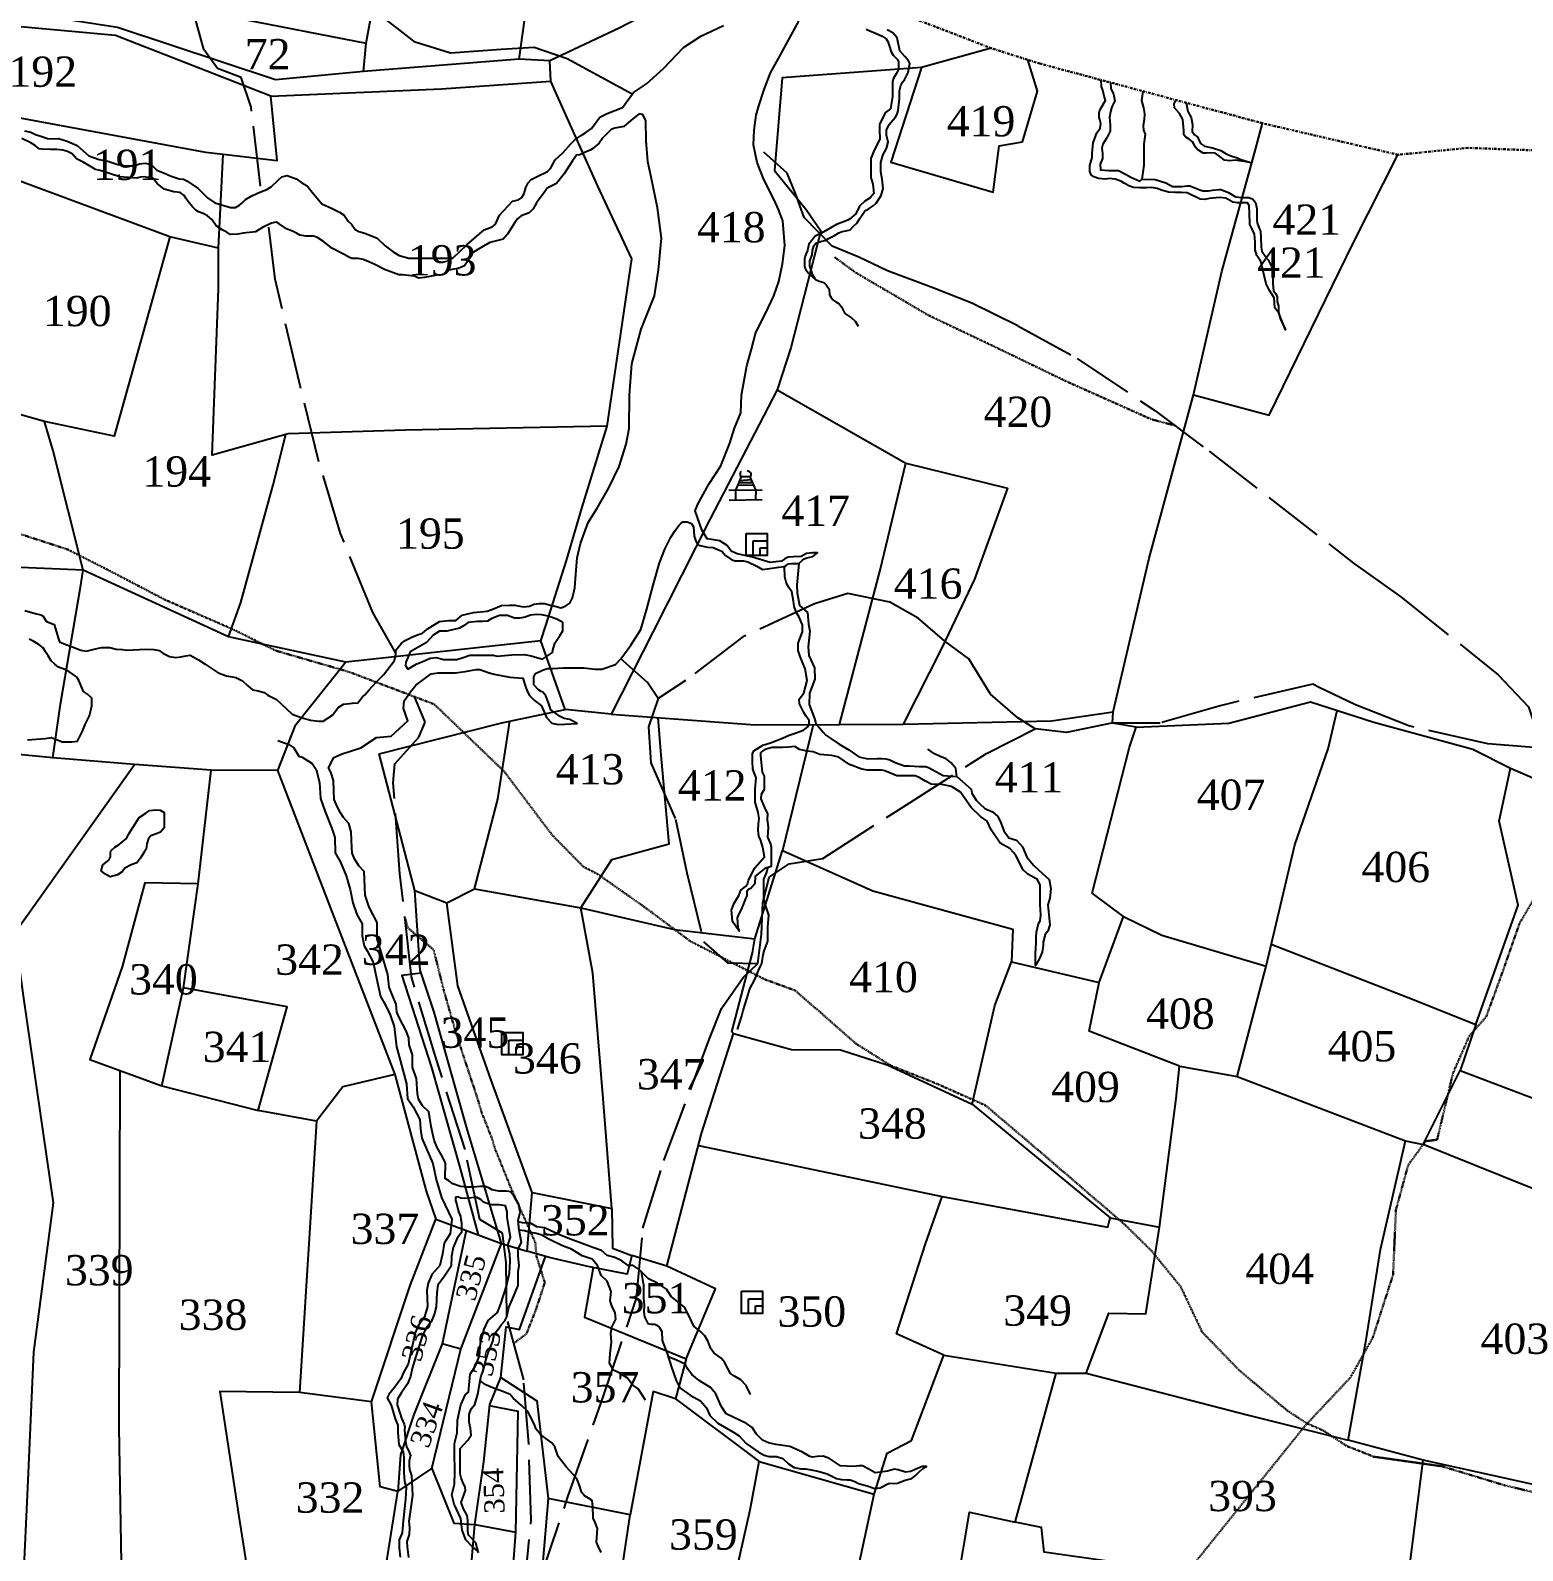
# Model space of a CAD drawing. Header units: millimetres. Extents: x 232 to 2351, y -1279 to 995.
# Drawn here: x 882.6 to 1178.2, y -100.2 to 201 of the extents above; entities that cross this region are included whole.
import ezdxf

# ---------------------------------------------------------------- set-up
doc = ezdxf.new("R2010")
doc.units = ezdxf.units.MM
doc.header["$MEASUREMENT"] = 0
for name, pattern in [('ACAD_ISO02W100', [15, 12, -3]), ('ACAD_ISO07W100', [3, 0, -3]), ('BORDER', [1.75, 0.5, -0.25, 0.5, -0.25, 0, -0.25])]:
    doc.linetypes.add(name, pattern=pattern)
for name, color, linetype in [('CARTTRACK', 30, 'ACAD_ISO02W100'), ('NALA', 4, 'Continuous'), ('SQUAREWELL', 5, 'Continuous'), ('SURVEY_BND', 7, 'Continuous'), ('SURVEY_NO', 7, 'Continuous'), ('VILLAGE_AREA', 1, 'Continuous')]:
    doc.layers.add(name, color=color, linetype=linetype)
doc.layers.add('FOOTPATH', color=150, linetype='ACAD_ISO07W100', lineweight=30)
doc.layers.add('VILL_BOUNDARY', color=6, linetype='BORDER', lineweight=30)
doc.styles.get("Standard").update_dxf_attribs({"font": 'TIMES.TTF'})

# ---------------------------------------------------------------- blocks, each defined once
blk = doc.blocks.new('10')
at = {"layer": 'VILLAGE_AREA'}
for points in [[(1026.3, 109.97), (1025.19, 112.55), (1023.35, 112.52), (1022.27, 109.9)], [(1022.9, 111.43), (1025.67, 111.45)], [(1023.07, 111.85), (1025.41, 112.04)], [(1020.95, 109.88), (1027.51, 109.99)], [(1022.27, 109.9), (1022.24, 107.93)], [(1022.69, 110.92), (1025.88, 110.96)], [(1026.3, 109.97), (1026.22, 108.03)], [(1021.02, 107.9), (1027.52, 108.06)]]:
    blk.add_lwpolyline(points, dxfattribs=at)
for centre, radius, start, end in [((1023.99, 113.06), 0.84, 136.4497, 220.1767), ((1024.62, 113), 0.727, 322.3214, 92.7832)]:
    blk.add_arc(centre, radius, start, end, dxfattribs=at)

msp = doc.modelspace()

# ---------------------------------------------------------------- linework, layer by layer
at = {"layer": 'CARTTRACK'}
for points in [[(928.19, 170.13), (926.3, 185.8), (924.31, 191.66), (919.63, 193.45), (916.94, 197.23), (913.26, 210.45), (911.07, 220.09), (909.76, 226.64), (903.29, 240.26), (899.91, 247.42), (900.4, 250.16)], [(1001.8, 188.37), (995.73, 191.67), (988.9, 195.36), (982.36, 197.63), (975.81, 197.21), (965.81, 196.49), (958.82, 198.68), (950.82, 204.87)], [(1078.18, 142.47), (1069.09, 146.97), (1061.54, 149.93), (1052.38, 153.38), (1046.67, 156.06), (1041.38, 158.24), (1035.87, 163.92), (1034.11, 168.7), (1032.49, 172.72), (1027.84, 176.87)], [(954.98, 77.6), (950.39, 85.69), (944.02, 101.3), (939.74, 115.52), (935.86, 131.2), (931.08, 151.68), (929.78, 161.98)], [(1078.18, 142.47), (1089.97, 136.01), (1105.3, 125.7), (1116.08, 117.66), (1144.68, 95.44), (1154.09, 88.77), (1173.37, 73.3), (1179.34, 66.97), (1182.07, 58.78), (1192.55, 53.17), (1201.96, 46.65), (1209.71, 39.82), (1219.88, 30.12), (1230.05, 24.2), (1239.92, 20.41), (1245.85, 17.38), (1258.93, 1.5), (1268.19, -11.24), (1276.08, -22.61), (1278.51, -28.83), (1282.46, -36.57), (1282.46, -46.27), (1282.78, -57.76)], [(1182.07, 58.78), (1171.29, 59.63), (1155.67, 63.21), (1145.06, 67.36), (1137.89, 70.79), (1136.6, 71.51), (1118.25, 67.22), (1106.35, 63.78), (1096.75, 63.78), (1087.81, 61.93), (1081.65, 62.64), (1078.21, 64.79), (1072.76, 69.52), (1068.46, 76.53), (1063.73, 79.97), (1058.43, 84.55), (1052.84, 87.7), (1044.52, 89.42), (1037.93, 87.42), (1023.74, 80.83), (1012.36, 72.22), (1006.91, 68.64), (1005.05, 63.05), (1005.48, 55.89), (1010.35, 44.72), (1012.64, 34.13), (1015.94, 20.44), (1020.68, 16.29), (1026.7, 16.15)], [(1006.91, 68.64), (1004.85, 71.84), (999.57, 76.48)], [(980.22, -109.87), (981.79, -94.15), (981.29, -78.98), (980.3, -66.35), (976.94, -53.86), (976.85, -43.06), (976.07, -37.29), (971.6, -34.55), (968.68, -20.7), (963.01, -2.92), (958.05, 13.5), (955.78, 33.88), (954.47, 51.91), (954.78, 55.73), (959.55, 61), (960.75, 63.98), (958.66, 69.05)], [(983.5, -106.02), (989.07, -89.48), (995.92, -70.09), (1002.65, -50.13), (1003.93, -36.3), (1008.07, -22.89), (1017.07, 1.06), (1019.5, 7.24), (1023.79, 13.37), (1026.7, 16.15), (1027.43, 21.99), (1027.67, 28.16), (1028.91, 33.27), (1032.86, 35.86), (1039.55, 36.97), (1055.18, 47), (1071.98, 57.73), (1081.65, 62.64)]]:
    msp.add_lwpolyline(points, dxfattribs=at)
at = {"layer": 'FOOTPATH', "ltscale": 0.001}
for points in [[(1109.31, 122.71), (1104.66, 123.94), (1087.56, 131.57), (1074.58, 137.85), (1060.52, 144.54), (1046.15, 152.95), (1041.88, 156.06)], [(1191.49, -91.25), (1174.54, -87.2), (1162.23, -83.46), (1148.7, -81.55), (1143.27, -79.41), (1138.68, -76.36), (1135.51, -74.98), (1131.55, -72.41), (1122.15, -64.54), (1114.73, -56.9), (1110.45, -47.89), (1104.68, -40.79), (1099.41, -35.6), (1090, -27.5), (1080.83, -19.64), (1071.77, -11.95), (1062.14, -7.67), (1053.04, -4.08), (1046.23, 0.2), (1039.43, 6.15), (1034.07, 10.81), (1028.08, 12.99), (1013.32, 20.55), (1004.3, 27.28), (994.97, 33.85), (992.14, 35.3), (985.95, 41.58), (976.43, 54.19), (962.58, 67.5), (945.79, 73.88), (931.14, 78.14), (922.88, 82.27), (909.23, 88.21), (897.77, 94.2), (889.91, 98.19), (870.99, 104.31)], [(1104.68, -113.27), (1117.44, -97.35), (1135.04, -75.48), (1144.07, -65.86), (1148.5, -57.99), (1152.52, -45.5), (1153.09, -32.63), (1155.53, -23.76), (1158.96, -19.05), (1161.25, -18.76), (1164.38, -5.61), (1167.64, 1.84), (1170.97, 5.6), (1174.39, 14.96), (1177.56, 24.07), (1182.88, 33.15)], [(978.35, -59.08), (980.83, -57.23), (982.65, -52.62), (984.48, -47.09), (982.82, -41.79), (982.59, -39.1), (977.71, -28.18), (974.49, -20.23), (974.12, -18.8), (971.97, -13.35), (971.24, -10.87), (967.05, 1.8), (964.49, 10.74), (962.46, 18.85), (957.34, 23.21), (956.75, 25.19)]]:
    msp.add_lwpolyline(points, dxfattribs=at)
at = {"layer": 'NALA'}
for points in [[(881.43, 181.08), (882.64, 180.83), (883.58, 180.39), (884.65, 180.02), (885.94, 179.57), (886.27, 179.48), (888.13, 179.58), (889.87, 179.02), (891.84, 178.21), (892.43, 177.66), (894.17, 176.14), (896.22, 175.4), (897.94, 175.11), (899.28, 174.61), (899.9, 174.42), (901.6, 174.18), (903.2, 174.16), (904.18, 174.55), (905.32, 174.67), (906.52, 174.42), (907.63, 173.3), (909.27, 172.65), (910.48, 172.14), (912.02, 171.6), (912.91, 171.5), (913.58, 171.22), (915.84, 169.66), (917.66, 167.79), (919.14, 166.86), (922.21, 165.93), (923.22, 165.93), (923.98, 166.34), (924.45, 166.74), (925.2, 167.48), (926.34, 168.16), (927.46, 168.7), (928.37, 169.05), (929.41, 169.47), (930.25, 169.98), (931.65, 171.29), (932.41, 171.95), (933.41, 172.24), (935.23, 171.56), (936.36, 170.82), (937.42, 170.17), (938.41, 168.94), (940.29, 166.66), (942.36, 165.72), (943.81, 164.95), (944.71, 164.36), (945.52, 163.23), (946.16, 162.59), (946.88, 161.56), (947.66, 161.12), (948.85, 160.8), (951.25, 159.82), (952.85, 158.29), (954.41, 157.13), (955.6, 156.39), (957.54, 155.88), (963.19, 155.88), (966.29, 155.88), (969.08, 158.6), (972.48, 161.49), (974.05, 162.1), (974.73, 162.61), (975.51, 164.37), (978.05, 167.15), (979.24, 167.45), (979.92, 167.86), (980.39, 168.71), (980.7, 169.87), (981.18, 170.82), (981.79, 171.46), (982.81, 172.01), (984.99, 173.03), (985.64, 173.64), (986.5, 175.35), (988.09, 176.82), (989.63, 178.55), (990.51, 179.37), (991.67, 180.18), (992.59, 180.79), (993.74, 181.54), (995.38, 183.78), (996.81, 184.53), (999.84, 185.74), (1002.02, 188.67), (1004.64, 190.4), (1007.98, 193.43), (1011.97, 197.63), (1015.4, 199.87), (1019.9, 201.98)], [(971.32, -100.59), (970.83, -98.61), (970.12, -97.8), (969.38, -97.09), (969.25, -96.26), (969.22, -94.22), (969.07, -93.2), (968.36, -91.88), (967.9, -90.61), (968.76, -88.23), (968.7, -87.58), (968.2, -86.44), (967.89, -85.76), (967.71, -84.96), (967.71, -84), (967.71, -82.64), (967.71, -81.35), (967.71, -79.93), (969.25, -78.25), (969.87, -77.26), (969.78, -75.88), (969.47, -74.74), (969.47, -73.19), (969.9, -72.05), (970.61, -71.19), (971.23, -69.16), (971.69, -66.52), (971.88, -65.56), (972.22, -64.73), (972.83, -62.26), (973.33, -60.75), (974.19, -58.73), (974.47, -57.28), (975.24, -56.29), (975.92, -55.37), (976.54, -54.63), (976.94, -53.86), (977.37, -51.98), (977.84, -50.93), (979.23, -47.62), (979.23, -46.14), (979.23, -44.93), (979.38, -43.7), (979.23, -41.8), (979.23, -40.35), (979.85, -39.09), (979.38, -36.65), (979.23, -34.76), (979.63, -33.13), (979.35, -31.58), (978.74, -30.63), (978.27, -29.77), (977.69, -29.09), (976.91, -28.96), (975.34, -28.96), (974.07, -28.72), (973.36, -28.29), (972.65, -28.04), (971.61, -28.04), (970.43, -28.16), (969.07, -28.19), (967.81, -28.04), (966.23, -27.48), (965.4, -26.87), (964.72, -26.44), (964.83, -23.36), (963.97, -21.7), (963.14, -20.28), (962.55, -18.86), (961.96, -16.15), (961.53, -13.26), (960.26, -12.03), (959.46, -10.7), (959.24, -9.65), (959.09, -6.63), (958.26, -4.47), (958.26, -4.47), (958.26, -4.47), (958.26, -1.92), (957.59, 0.03), (957.55, 1.42), (956.92, 2.94), (955.78, 5.18), (955.16, 6.52), (955.06, 8.1), (954.3, 9.81), (953.68, 11.48), (953.39, 13.99), (952.15, 18.19), (951.24, 21.01), (951.24, 24.3), (949.71, 27.28), (948.86, 29.69), (948.72, 34.37), (947.65, 35.5), (946.81, 36.88), (946.3, 37.98), (946.23, 39.19), (946.16, 40.67), (946.09, 42.23), (945.66, 43.87), (944.6, 45.07), (944.03, 45.99), (943.39, 47.13), (942.75, 48.62), (942.68, 50.32), (942.61, 52.37), (942.12, 54.07), (941.62, 54.93), (942.71, 56.95), (944.36, 57.71), (948.06, 58.86), (951.12, 60.9), (954.06, 61.15), (954.06, 61.15), (957.37, 64.21), (956.48, 66.63), (956.62, 68.18), (957.85, 69.99), (958.91, 71.27), (961.96, 73.52), (963.33, 73.74), (965.85, 73.7), (966.74, 73.7), (968.68, 73.96), (970.89, 74.41), (971.6, 74.41), (973.46, 73.74), (974.47, 73.43), (977.57, 72.86), (980.13, 72.64), (980.66, 71.05), (980.97, 70.08), (981.46, 69.24), (982.38, 68.31), (983.84, 67.21), (984.82, 64.87), (985.88, 63.77), (987.2, 63.46), (990.9, 63.66), (989.42, 64.51), (988.31, 64.7), (987.5, 65.1), (985.65, 66.4), (985.13, 68), (984.69, 69.18), (984.06, 69.92), (983.76, 70.03), (983.21, 70.33), (982.32, 71.33), (982.28, 72.95), (982.62, 73.58), (983.99, 74.28), (984.98, 74.58), (986.13, 74.58), (988.02, 74.69), (990.2, 74.73), (992.23, 74.73), (994.42, 74.47), (995.75, 74.47), (998.49, 75.39), (999.57, 76.48), (1001.49, 79.18), (1003.52, 82.32), (1004.63, 86.17), (1005.97, 91.1), (1007.19, 95.54), (1008.26, 98.23), (1009.45, 100.6), (1010.3, 101.93), (1011, 102.89), (1011.44, 103.3), (1011.85, 103.67), (1012.66, 103.63), (1013.55, 103.3), (1013.96, 102.67), (1013.97, 101.79), (1014.08, 100.79), (1014.41, 99.83), (1014.71, 99.2), (1015.19, 98.95), (1016.74, 98.65), (1017.85, 98.54), (1018.56, 98.24), (1019.52, 97.8), (1020.29, 96.95), (1021.15, 96.4), (1021.55, 96.14), (1022.22, 95.88), (1023.03, 95.88), (1023.85, 95.88), (1024.7, 95.73), (1026.51, 94.84), (1027.58, 94.22), (1030.84, 94.66), (1031.98, 94.81), (1032.32, 94.99), (1032.76, 95.29), (1033.43, 95.4), (1034.02, 95.4), (1034.83, 95.4), (1035.46, 95.99), (1035.83, 96.29), (1036.39, 96.51), (1037.57, 96.8), (1038.53, 97.5), (1037.53, 97.47), (1036.35, 97.36), (1035.28, 96.8), (1033.65, 96.69), (1032.72, 96.62), (1032.06, 96.32), (1031.36, 95.84), (1029.14, 95.58), (1025.62, 96.62), (1022.59, 97.28), (1021.4, 97.8), (1020.59, 98.95), (1019.15, 99.87), (1016.63, 100.24), (1015.56, 102.05), (1014.27, 105.8), (1014.78, 107.17), (1016.97, 111.09), (1019.33, 114.75), (1021.15, 119.23), (1022.08, 122.19), (1023.3, 125.26), (1023.44, 128.75), (1024.48, 134.52), (1025.44, 137.82), (1026.26, 141.15), (1028.26, 145.03), (1029.85, 148.39), (1030.85, 151.26), (1031.59, 154.77), (1032, 158.36), (1031.66, 163.26), (1030.77, 165.51), (1029.89, 167.43), (1027.89, 171.42), (1026.55, 174.81), (1025.85, 178.32), (1025.96, 181.2), (1026.33, 184.19), (1026.89, 186.05), (1027.92, 189.3), (1029.17, 192.55), (1030.75, 195.4), (1034.83, 202.83)], [(1048.15, 201.23), (1048.88, 200.88), (1050.02, 200.44), (1051.31, 199.83), (1052.07, 199.3), (1052.4, 198.8), (1052.75, 197.81), (1053.07, 196.72), (1053.51, 196.05), (1053.89, 195.67), (1054.36, 195.23), (1054.54, 194.79), (1054.54, 193.24), (1054.07, 192.38), (1053.57, 191.5), (1053.39, 190.85), (1053.36, 189.39), (1053.36, 187.9), (1052.95, 185.44), (1051.98, 184.75), (1051.49, 183.85), (1050.75, 182.35), (1050.75, 181.21), (1050.87, 179.42), (1049.7, 177.25), (1049.08, 175.58), (1049.08, 173.94), (1049.08, 171.86), (1049.49, 170.51), (1049.66, 168.67), (1048.9, 167.8), (1047.88, 167.18), (1046.85, 166.18), (1046.12, 164.66), (1044.83, 163.58), (1044.48, 163.37), (1042.28, 162.52), (1039.31, 160.81), (1038.02, 160.2), (1036.79, 158.62), (1036.53, 157.42), (1036.26, 156.8), (1036.03, 156.25), (1035.94, 155.72), (1035.91, 154.2), (1036.12, 153.67), (1036.65, 152.94), (1037.2, 152.44), (1037.64, 152.03), (1038.08, 151.62), (1038.82, 151.32), (1039.78, 151.03), (1040.19, 150.59), (1040.78, 149.74), (1040.9, 148.58), (1041.19, 148.05), (1041.54, 147.61), (1042.1, 147.23), (1042.8, 146.85), (1043.27, 146.24), (1043.74, 145.3), (1044.09, 144.8), (1045.27, 144.01), (1045.97, 143.42), (1046.56, 142.43)], [(1038.08, 151.62), (1037.5, 152.65), (1037.27, 153.55), (1036.99, 154.28), (1036.97, 154.91), (1036.97, 155.31), (1037.46, 156.52), (1037.48, 157.37), (1037.8, 158.3), (1038.15, 158.83), (1039.37, 159.24), (1040.02, 159.38), (1040.71, 159.79), (1041.87, 160.34), (1042.72, 160.86), (1043.4, 161.17), (1044.11, 161.29), (1044.98, 161.49), (1045.6, 162.18), (1046.33, 162.85), (1046.84, 163.64), (1047.27, 164.31), (1047.81, 165.1), (1048.16, 165.39), (1048.71, 165.73), (1049.56, 166.24), (1050.13, 166.75), (1051.11, 168.27), (1051.48, 169.69), (1051.32, 171.54), (1051.05, 172.96), (1051.03, 173.77), (1051.05, 174.85), (1051.4, 176.01), (1051.5, 176.39), (1052.17, 177.6), (1052.5, 178.88), (1052.17, 180.21), (1052.19, 181.25), (1052.7, 182.32), (1053.51, 183.26), (1053.92, 183.77), (1054.27, 184.4), (1054.51, 185.11), (1054.72, 187.42), (1054.74, 189.04), (1054.98, 190.06), (1055.33, 190.73), (1055.75, 191.22), (1056.49, 192.64), (1056.81, 194.41), (1056.55, 194.98), (1055.81, 195.83), (1054.82, 196.95), (1054.25, 199.52), (1053.41, 200.5), (1052.33, 201.13)], [(1096.55, 190.66), (1096.63, 189.46), (1097.11, 188.33), (1097.38, 187.06), (1096.79, 185.86), (1096.52, 184.84), (1096.36, 183.8), (1096.5, 182.24), (1096.45, 181.02), (1095.8, 179.68), (1095.02, 178.46), (1094.8, 177.64), (1094.96, 176.6), (1094.93, 175.62), (1094.5, 174.47), (1094.57, 173.36), (1096.18, 173.21), (1098.11, 173.23), (1099.54, 172.53), (1100.54, 171.89), (1102.35, 171.12), (1102.73, 171.5), (1105.39, 171.42), (1107.53, 170.81), (1108.8, 170.06), (1110.68, 170.06), (1111.7, 170.17), (1112.29, 170.17), (1114.24, 169.4), (1114.83, 169.22), (1115.94, 169.2), (1116.78, 169.36), (1118.01, 169.45), (1118.39, 169.47), (1119.9, 168.85), (1121.29, 168.05), (1122.62, 167.9), (1123.35, 167.89), (1123.9, 167.87), (1124.64, 167.62), (1125.1, 167.17), (1125.26, 166.92), (1125.53, 165.74), (1125.53, 165.02), (1125.53, 164.07), (1125.53, 163.41), (1125.62, 162.84), (1125.85, 162.16), (1126.03, 161.62), (1126.25, 161.23), (1126.35, 159.97), (1126.42, 158.06), (1126.55, 157.27), (1127.48, 155.8), (1127.78, 155.55), (1128.64, 153.83), (1128.71, 151.99), (1128.73, 150.84), (1128.8, 149.37), (1129.32, 148.83), (1129.57, 148.21), (1129.57, 147.28), (1129.82, 146.36), (1129.85, 145.16), (1130.19, 143.75), (1130.57, 143.05), (1131.23, 141.64), (1129.89, 144.96), (1129.12, 146.02), (1128.96, 147.99), (1128.03, 149.44), (1127.37, 150.78), (1126.35, 155.24), (1125.56, 156.41), (1125.17, 157.55), (1125.17, 159.02), (1125.06, 160.61), (1124.58, 161.63), (1124.15, 162.56), (1124.13, 162.94), (1124.01, 166.33), (1123.65, 166.81), (1122.81, 166.81), (1121.7, 166.81), (1120.79, 166.94), (1119.36, 167.74), (1118.14, 167.87), (1116.12, 167.67), (1115.23, 167.47), (1114.28, 167.53), (1111.75, 168.82), (1110.62, 168.85), (1109.35, 168.85), (1108.03, 168.96), (1106.67, 169.35), (1105.78, 169.69), (1104.76, 169.87), (1103.76, 169.8), (1102.34, 169.8), (1101.09, 169.87), (1100.18, 170.23), (1099.27, 170.73), (1098.59, 171.14), (1097.44, 171.52), (1096.28, 171.63), (1095.58, 171.54), (1094.18, 171.67), (1093.27, 172.01), (1092.68, 172.4), (1092.48, 173.05), (1092.48, 173.55), (1092.48, 174.23), (1092.89, 175.82), (1092.91, 176.63), (1093.11, 178.74), (1093.86, 180.73), (1094.5, 181.63), (1094.64, 182.52), (1094.45, 183.33), (1094.27, 183.76), (1094.32, 184.67), (1094.5, 185.33), (1095.52, 187.12), (1095.27, 187.97), (1095.02, 189.13), (1094.75, 189.83), (1094.72, 191.15)], [(1102.98, 188.93), (1102.71, 187.1), (1103.05, 185.62), (1103.26, 184.49), (1103.24, 183.25), (1102.99, 182.12), (1103.07, 181.21), (1103.4, 180.46), (1103.17, 178.44), (1103.13, 176.32), (1103.13, 174.3), (1102.73, 171.5)], [(1111.5, 186.65), (1111.88, 184.92), (1112.55, 183.71), (1112.78, 182.25), (1112.73, 180.99), (1113.19, 180.3), (1113.78, 179.89), (1114.4, 178.58), (1115.17, 178.04), (1116.76, 177.7), (1118.43, 177.19), (1119.48, 176.55), (1120.74, 176.01), (1121.49, 175.81), (1122.34, 175.39), (1124.51, 174.74), (1121.33, 175.29), (1120.2, 175.13), (1119.1, 175.31), (1118.48, 175.83), (1117.22, 176.72), (1115.58, 176.67), (1114.91, 176.67), (1113.78, 177.39), (1113.37, 177.85), (1113.01, 178.57), (1112.78, 178.91), (1112.11, 179.42), (1111.44, 179.86), (1111.05, 180.32), (1111.05, 181.16), (1110.9, 183.34), (1110.18, 184.55), (1109.25, 185.62), (1109.15, 186.47), (1109.51, 187.19)], [(881.45, 86.05), (883.52, 85.47), (884.62, 85.22), (885.07, 85.02), (885.75, 83.88), (887.27, 83.33), (887.75, 81.78), (888.06, 80.65), (888.37, 79.86), (889.58, 79.31), (891.03, 78.79), (892.58, 78.2), (893.61, 78.03), (895.44, 78.51), (896.68, 78.72), (897.88, 78.72), (898.33, 78.72), (899.57, 78.41), (900.81, 78.34), (901.71, 78.2), (905.44, 78.4), (907.06, 78.36), (908.06, 78.12), (908.82, 77.64), (910.13, 76.98), (911.4, 76.78), (912.37, 76.92), (913.4, 77.12), (914.23, 77.23), (915.88, 76.3), (917.23, 75.47), (919.78, 73.72), (921.4, 73.1), (923.29, 72.79), (924.6, 72.13), (925.56, 71.2), (926.6, 70.38), (927.67, 70.14), (928.87, 69.83), (929.59, 69.31), (931.3, 68.43), (933.23, 66.64), (934.4, 65.54), (936.23, 64.89), (938.09, 64.34), (939.74, 64.13), (940.6, 64.16), (942.4, 65.37), (943.53, 66.88), (944.6, 67.5), (945.88, 67.64), (946.39, 67.74), (947.43, 67.78), (948.39, 68.95), (948.84, 69.36), (949.67, 70.36), (951.08, 71.87), (952.52, 73.35), (954.71, 76.2), (954.98, 77.4), (954.98, 78.23), (956.08, 79.6), (956.81, 80.15), (958.15, 80.81), (959.08, 81.18), (960.22, 81.6), (961.18, 82.39), (963.63, 83.9), (965.39, 84.08), (966.83, 84.11), (968.14, 85.18), (970.35, 85.69), (973.09, 85.92), (973.98, 86.26), (975.88, 87.09), (977.46, 87.15), (978.57, 87.15), (979.5, 86.95), (980.25, 86.78), (981.43, 86.95), (982.32, 87.33), (983.35, 87.43), (984.42, 87.46), (985.63, 87.12), (986.46, 86.95), (987.73, 86.57), (988.63, 86.98), (989.45, 87.5), (989.94, 88.6), (990.42, 90.56), (990.63, 93.19), (990.87, 96.49), (991.56, 99.35), (993.07, 103.52), (994.83, 106.33), (997.14, 110.35), (999.18, 114.58), (1000.62, 119.02), (1001.22, 122.11), (1001.28, 128.76), (1001.72, 134.93), (1003.54, 141.79), (1006.19, 148.4), (1007.02, 153.54), (1007.62, 159.81), (1006.8, 165.86), (1005.58, 171.9), (1004.92, 175.04), (1004.59, 179.11), (1004.48, 183.08), (1003.93, 184.34), (1003.16, 184.45), (1001.62, 183.19), (1000.13, 181.92), (998.37, 181.59), (997.6, 181.37), (996.99, 180.71), (996, 179.72), (995.28, 178.67), (994.01, 177.57), (993.46, 177.24), (992.2, 176.75), (991.42, 176.36), (990.76, 176.25), (989.99, 175.15), (989.39, 174.21), (988.34, 172.56), (986.8, 170.69), (984.96, 169.72), (984.19, 168.68), (983.14, 167.3), (982.81, 166.8), (982.48, 166.25), (982.15, 165.65), (981.38, 164.82), (980.5, 164.49), (979.78, 164.27), (979.06, 163.67), (978.51, 162.95), (977.85, 161.85), (977.08, 160.64), (976.25, 159.65), (974.88, 159.32), (973.61, 158.99), (972.34, 158.27), (971.24, 157.56), (970.14, 156.9), (969.72, 156.02), (968.58, 154.36), (967.3, 153.81), (966.44, 153.67), (965.48, 153.48), (964.66, 152.79), (964.21, 152.55), (963.06, 152.51), (960.67, 152.04), (959.47, 151.93), (958.65, 152.31), (956.31, 152.55), (955.59, 152.55), (952.75, 153.61), (950.79, 154.64), (949.62, 155.15), (948.49, 155.63), (947.5, 155.8), (946.26, 155.8), (945.82, 156.01), (944.75, 156.59), (942.3, 157.87), (941.51, 158.52), (940.62, 159.18), (939.31, 160.03), (938.59, 160.2), (937.87, 160.2), (937.15, 160.2), (935.95, 160.44), (935.3, 160.85), (934.65, 161.13), (933.31, 161.71), (931.83, 162.67), (931.29, 162.98), (930.36, 162.77), (928.54, 161.95), (927.2, 161.06), (924.7, 160.85), (923.65, 160.62), (922.18, 160.58), (921.46, 160.99), (920.7, 161.44), (919.36, 162.3), (918.54, 163.5), (917.68, 164.28), (916.79, 164.7), (915.87, 165.07), (915.32, 165.38), (914.66, 166.03), (913.84, 167.09), (913.39, 167.75), (913.05, 168.26), (912.23, 168.88), (910.99, 169.01), (909.1, 169.52), (907.66, 170.68), (906.83, 171.71), (905.12, 171.98), (904.36, 171.92), (903.68, 171.71), (902.85, 171.78), (900.28, 171.98), (896.37, 173.25), (895.48, 173.46), (894.31, 174.14), (893.18, 174.79), (891.72, 175.55), (890.82, 176.51), (889.9, 176.99), (888.97, 177.27), (887.84, 177.41), (886.5, 177.41), (884.89, 177.44), (884.3, 177.51), (883.55, 178.16), (882.69, 178.71), (880.91, 179.56)], [(1034.83, 95.4), (1034.42, 91.11), (1034.48, 89.56), (1034.94, 87.04), (1036.53, 85.67), (1036.71, 83.36), (1037.01, 81.96), (1036.66, 78.87), (1036.76, 77.19), (1037.91, 74.71), (1037.94, 72.5), (1036.89, 69.73), (1036.86, 67.46), (1037.91, 64.7), (1038.16, 63.7), (1039.6, 61.99), (1040.12, 61.36), (1041.17, 60.71), (1042.8, 59.61), (1044.73, 58.48), (1046.71, 57.08), (1048.47, 56.7), (1050.4, 56.73), (1051.25, 56.78), (1052.03, 56.7), (1052.81, 56.5), (1053.86, 55.95), (1055.74, 55.28), (1056.72, 55.28), (1058.67, 55.15), (1059.88, 55.15), (1060.48, 54.97), (1063.38, 53.36), (1065.18, 53.26), (1066.13, 53.21), (1068.93, 50.66), (1069.1, 49.92), (1069.9, 48.5), (1070.58, 47.82), (1071.66, 46.86), (1073.14, 46.17), (1074.16, 45.32), (1074.73, 44.19), (1075.41, 42.43), (1076.43, 41.01), (1077.91, 40.61), (1079.11, 39.28), (1079.96, 37.24), (1081.38, 35.59), (1083.15, 33.89), (1084.4, 32.81), (1084.74, 30.99), (1084.51, 29.06), (1084.11, 27.76), (1084.34, 25.79), (1084.5, 23.8), (1084.1, 22.52), (1083.62, 21.88), (1083.18, 20.37), (1083.18, 19.69), (1083.02, 18.41), (1082.5, 17.14), (1081.66, 15.78), (1081.7, 18.05), (1081.82, 20.21), (1081.82, 21.36), (1081.86, 22.36), (1082.26, 24.04), (1082.62, 24.63), (1082.74, 25.71), (1082.58, 27.83), (1082.58, 31.64), (1082.06, 32.76), (1080.91, 33.43), (1080.15, 33.83), (1079.23, 34.71), (1077.83, 37.38), (1077.39, 38.06), (1076.63, 38.94), (1074.68, 40.01), (1072.88, 42.61), (1072.11, 44.35), (1070.79, 45.27), (1068.92, 47.03), (1068, 48.34), (1066.84, 50.06), (1065.05, 51.21), (1063.13, 51.61), (1061.01, 51.69), (1059.89, 52.25), (1058.74, 52.93), (1057.94, 53.29), (1054.24, 53.35), (1051.81, 54.34), (1051.25, 54.46), (1048.41, 54.46), (1047.3, 54.66), (1044.86, 55.58), (1042.74, 57.01), (1041.31, 57.37), (1038.99, 57.53), (1037.63, 58.05), (1036.48, 58.21), (1034.94, 58.56), (1034.03, 59.11), (1032.82, 59.01), (1031.62, 58.96), (1029.55, 58.96), (1028.09, 58.56), (1027.38, 58.1), (1027.23, 57.85), (1027.18, 57.3), (1027.53, 54.03), (1027.94, 53.27), (1027.94, 50.61), (1027.33, 49.65), (1027.28, 48.79), (1027.99, 47.08), (1028.59, 45.82), (1028.54, 44.67), (1028.74, 43.18), (1028.59, 41.17), (1029.15, 39.96), (1029.3, 39.26), (1029.3, 37.59), (1029.3, 36.13), (1029.3, 35.38), (1028.09, 34.98), (1027.38, 34.47), (1026.12, 33.42), (1026.09, 31.94), (1025.31, 30.99), (1024.89, 30.88), (1024.53, 30.42), (1024.5, 29.54), (1024.25, 29.01), (1023.97, 28.3), (1023.51, 27.17), (1022.76, 25.65), (1022.59, 25.19), (1022.69, 23.24), (1022.97, 22.57), (1021.63, 24.48), (1021.45, 26.74), (1021.91, 27.98), (1022.9, 29.61), (1023.33, 30.7), (1024.21, 31.38), (1024.6, 31.87), (1024.82, 32.68), (1025.88, 34.7), (1026.16, 35.19), (1027.97, 37.26), (1027.65, 39.1), (1027.26, 40.48), (1026.87, 41.4), (1026.73, 42.53), (1026.84, 43.84), (1026.94, 44.9), (1026.77, 46.03), (1026.13, 48.11), (1026.13, 50.65), (1026.34, 52.91), (1025.7, 54.65), (1025.6, 56.24), (1025.6, 57.65), (1025.88, 58.29), (1027.68, 59.37), (1029.16, 59.85), (1031.54, 60.8), (1032.89, 61.4), (1034.05, 61.8), (1035.72, 62.39), (1036.07, 62.63), (1036.63, 63.11), (1036.87, 63.62), (1036.87, 64.26), (1036.19, 65.21), (1035.76, 65.85), (1035.48, 66.56), (1034.96, 67.59), (1034.88, 68.51), (1035.8, 69.7), (1036.44, 72.18), (1036.08, 74.49), (1035.48, 75.99), (1035.04, 76.95), (1034.69, 78.14), (1034.69, 79.61), (1035.56, 81.83), (1035.56, 83.21), (1034.81, 84.88), (1034.33, 85.63), (1033.85, 86.86), (1033.73, 87.93), (1033.42, 89.8), (1032.82, 90.6), (1032.38, 91.44), (1032.06, 92.75), (1031.98, 94.81)], [(957.35, 74.44), (958.97, 75.47), (960.93, 76.22), (961.8, 76.64), (963.02, 76.74), (964.42, 76.36), (965.59, 76.36), (967.07, 76.36), (968.31, 76.78), (969.6, 77.23), (974.26, 77.2), (975.03, 77.02), (977.94, 77.32), (980.38, 77.39), (981.81, 77.11), (984.01, 76.43), (985.98, 77.74), (986.05, 78.21), (986.44, 79.57), (987.52, 81.21), (988.08, 82.02), (988.04, 83.72), (986.87, 84.35), (985.14, 84.93), (983.89, 85.19), (982.93, 85.26), (981.64, 85.15), (980.57, 84.75), (979.51, 84.54), (978.46, 84.54), (977.08, 85.07), (975.53, 85.1), (973.96, 84.51), (973.12, 83.95), (972.18, 83.88), (971.17, 83.88), (969.32, 83.67), (968.38, 83.02), (967.59, 82.55), (965.06, 82.01), (963.61, 82.01), (962.37, 81.19), (961.05, 79.76), (959.2, 78.66), (957.79, 77.89), (957.32, 76.76), (956.95, 75.83), (956.9, 75.2), (957.35, 74.44)], [(882, 60.44), (885.51, 60.72), (886.75, 60.89), (888.85, 60.06), (890.78, 60.03), (891.88, 60.17), (892.92, 62.2), (893.43, 63.51), (894.29, 65.19), (894.74, 67.19), (894.74, 68.7), (893.88, 69.53), (893.09, 70.01), (892.16, 72.23), (891.75, 72.89), (891.02, 73.4), (890.16, 73.99), (889.41, 74.4), (888.13, 74.85), (887.41, 75.47), (886.72, 76.09), (886.1, 77.09), (885.58, 77.91), (885.1, 78.7), (884.27, 79.32), (883.24, 79.91), (882.31, 80.42)], [(931.58, 60.3), (933.79, 59.54), (934.73, 58.86), (934.73, 58.86), (935.72, 57.25), (936.39, 56.99), (938.38, 55.79), (939.16, 54.59), (939.84, 51.99), (940.05, 48.86), (940.93, 46.41), (942.3, 42.89), (942.87, 41.12), (942.92, 38.1), (944.02, 36.22), (945.11, 33.51), (945.95, 30.8), (946.43, 28.16), (947.26, 25.87), (948.3, 24), (948.3, 21.65), (948.67, 19.62), (949.3, 18.68), (950.5, 16.44), (951.17, 13.21), (951.91, 9.63), (953, 7.76), (953.84, 5.99), (954.67, 3.64), (955.09, -0.37), (955.82, -2.97), (957.08, -7.69), (957.28, -10.61), (958.43, -12.27), (959.74, -14.78), (959.84, -16.65), (960.1, -18.48), (962.3, -23.5), (962.97, -26.63), (964.02, -30.22), (966.05, -34.5), (965.74, -37.4), (964.54, -39.28), (964.23, -41.36), (963.71, -43.67), (962.09, -45.49), (961.36, -47.21), (961.1, -48.56), (961.26, -51.79), (960.63, -53.83), (959.38, -55.65), (958.8, -57), (957.39, -63.23), (956.5, -64.9), (955.98, -66.1), (955.98, -66.1), (954.73, -67.82), (954.1, -68.6), (953.58, -69.23), (953.27, -69.9), (954.05, -71.36), (954.83, -74.07), (955.36, -75.32), (955.36, -76.78), (955.57, -79.15), (956.4, -80.61), (956.56, -81.66), (956.56, -83.01), (956.56, -84.73), (956.71, -86.45), (957.03, -87.6), (956.87, -89.94), (956.4, -94.24), (956.25, -96.63), (955.62, -97.99), (955.62, -99.6), (955.83, -101.43)], [(1066.13, 53.21), (1065.89, 54.76), (1065.01, 55.91), (1063.98, 56.71), (1062.78, 57.16), (1061.71, 57.65), (1060.38, 58.62)], [(899.86, 33.7), (898.4, 33.3), (897.34, 33.9), (896.59, 34.5), (896.59, 34.5), (896.94, 35.66), (898.1, 36.61), (898.45, 37.27), (898.45, 37.92), (898.5, 38.47), (899.3, 39.17), (900.16, 39.73), (901.61, 40.93), (902.07, 41.84), (904.13, 45.05), (904.13, 45.05), (905.44, 45.95), (906.19, 46.46), (906.19, 46.46), (907.4, 46.56), (908.3, 46.51), (909.05, 46.05), (909.05, 44.85), (909.05, 43.94), (909.05, 42.99), (908.35, 42.19), (907.5, 41.84), (906.44, 41.43), (905.99, 40.88), (905.64, 39.88), (905.49, 38.77), (905.13, 38.22), (904.33, 36.97), (903.68, 36.06), (902.52, 35.71), (901.31, 35.06), (900.76, 34.3), (899.86, 33.7)], [(1022.64, 3.04), (1023.48, 5.78), (1023.79, 6.83), (1024.51, 9.13), (1025.1, 11.15), (1026.07, 12.99), (1026.78, 14.75), (1027.16, 15.46), (1027.47, 16.15), (1027.62, 17.02), (1027.75, 17.8), (1027.9, 18.45), (1027.9, 18.45), (1028.65, 20.6), (1028.65, 23.37), (1028.84, 25.73), (1028.12, 27.93), (1027.84, 29.11), (1027.84, 30.51), (1027.87, 32.87), (1028.37, 34.02), (1028.75, 35.2)], [(971.24, -100.24), (970.08, -99.31), (968.82, -98), (968.1, -96.12), (967.87, -93.78), (966.53, -90.97), (966.04, -89.1), (966.61, -86.99), (966.66, -84.56), (966.58, -80.75), (966.58, -78.93), (967.15, -76.83), (967.2, -74.34), (967.85, -71.28), (968.75, -69.2), (969.39, -68.75), (969.55, -66.64), (969.7, -65.2), (970.73, -63.53), (971.56, -61.54), (971.74, -59.04), (972.48, -56.27), (973.28, -54.55), (975.12, -53.02), (975.79, -51.27), (976.87, -47.77), (977.47, -45.1), (977.65, -42.82), (977.57, -41.46), (977.16, -39.66), (977.67, -38.04), (977.26, -35.78), (977.01, -34.11), (977.03, -33.06), (976.67, -31.85), (975.44, -31.65), (974.59, -31.67), (973.97, -31.67), (973.56, -31.58), (972.33, -31.11), (971.84, -30.67), (971.06, -30.21), (970.55, -30.23), (969.34, -30.36), (968.54, -30.39), (967.82, -30.31), (967.28, -30.1), (966.79, -30.23), (966.79, -30.8), (967.05, -31.57), (967.18, -32.24), (967.39, -32.96), (967.75, -33.98), (967.87, -34.52), (967.98, -35.35), (967.98, -37.11), (967.13, -38.24), (966.3, -40.11), (965.97, -41.81), (965.94, -43.81), (964.58, -45.76), (963.29, -47.56), (963.06, -49.05), (962.98, -51.89), (962.59, -53.36), (961.98, -54.82), (960.95, -56.11), (960.28, -57.47), (958.89, -61.9), (958.19, -64.09), (957.86, -65.66), (957.29, -67.12), (956.03, -68.99), (955.31, -70.14), (955.23, -71.3), (955.77, -72.84), (956.08, -73.95), (956.65, -75.08), (956.75, -75.69), (956.67, -76.26), (956.88, -78.54), (957.11, -79.62), (957.55, -80.44), (957.86, -81.29), (957.62, -82.37), (957.62, -83.37), (957.68, -84.12), (958.06, -85.3), (958.29, -89.27), (957.57, -94.34), (957.68, -95.63), (957.62, -96.99), (957.16, -98.35), (957.21, -99.38), (957.47, -101.53)], [(1025.2, -69.25), (1024.38, -67.44), (1023.29, -66.32), (1022.03, -65.59), (1021.24, -65.06), (1020.75, -64.11), (1020.09, -62.85), (1019.39, -62.03), (1017.94, -60.97), (1017.28, -60.08), (1016.82, -58.76), (1016.19, -57.58), (1016.19, -57.58), (1015.37, -56.85), (1014.01, -55.71), (1013.09, -53.7), (1012.13, -51.91), (1010.84, -50.89), (1009.49, -49.84), (1008.6, -48.39), (1006.81, -47.17), (1005.03, -46.34), (1003.15, -44.5), (1001.99, -43.67), (1000.97, -43.67), (999.77, -42.76), (998.35, -42.07), (996.86, -41.68), (995.71, -40.72), (993.99, -40.13), (992.44, -39.5), (989.57, -38.45), (987.42, -37.62), (984.42, -36.2), (982.9, -36.04), (982.9, -36.04), (981.8, -35.37), (981.14, -35.3), (980.08, -35.2), (979.25, -35), (979.25, -35)], [(1004.41, -70.33), (1003.82, -69.46), (1002.99, -68.08), (1001.82, -67.33), (1000.78, -65.92), (999.24, -64.96), (998.07, -64.38), (997.32, -63.05), (997.41, -61.09), (997.66, -58.84), (997.57, -57.12), (997.78, -55.87), (998.53, -54.33), (998.41, -53.08), (997.74, -51.67), (997.45, -50.67), (997.61, -48.84), (996.82, -46.78), (995.66, -45.65), (994.95, -43.7), (993.87, -42.41), (991.91, -41.74), (989.78, -40.41), (987.99, -39.79), (985.31, -38.49), (983.77, -37.61), (982.48, -37.28), (981.56, -37.11), (980.48, -36.82), (979.38, -36.65)], [(1003.55, -44.89), (1003.9, -46.94), (1004.05, -47.45), (1004.05, -48.88), (1004.03, -50.12), (1004.13, -51.54), (1004.11, -52.91), (1004.24, -53.84), (1004.86, -55.14), (1005.58, -55.27), (1006.26, -55.29), (1006.65, -55.5), (1007.17, -55.99), (1007.66, -56.75), (1007.72, -58.52), (1008.73, -61.13), (1009.56, -63.8), (1010.49, -66.44), (1011.25, -67.89), (1013.27, -69.34), (1015.29, -70.48), (1016.49, -71.88), (1017.16, -73.41), (1018.77, -74.88), (1021.76, -76.61), (1023.01, -77.39), (1024.38, -78.94), (1026.74, -80.57), (1027.94, -81.23), (1028.95, -81.54), (1030.38, -81.49), (1031.65, -81.93), (1032.76, -82.94), (1033.85, -83.69), (1035.23, -83.95), (1036.19, -83.97), (1037.9, -84.31), (1038.83, -84.47), (1040.44, -84.98), (1041.07, -85.27), (1042.27, -85.85), (1043.25, -86.1), (1044.29, -86.13), (1044.99, -86.16), (1045.87, -86.44), (1046.62, -86.86), (1048.36, -87.35), (1049.87, -87.84), (1050.9, -87.74), (1052.56, -86.88), (1054.33, -86.8), (1055.89, -86.23), (1057.16, -85.87), (1057.91, -85.28), (1058.61, -84.58), (1059.36, -83.9), (1060.11, -83.49), (1059.26, -83.49), (1058.89, -83.64), (1057.57, -84.19), (1056.9, -84.47), (1055.91, -84.6), (1054.46, -84.14), (1053.76, -84.01), (1052.38, -84.42), (1049.92, -84.76), (1048.52, -83.93), (1047.43, -83.38), (1046.73, -83.36), (1045.69, -83.51), (1043.07, -83.38), (1042.45, -82.97), (1040.87, -81.88), (1039.65, -81.47), (1038.43, -81.52), (1037.55, -81.62), (1037, -81.52), (1035.5, -80.64), (1034.1, -79.99), (1033.03, -79.55), (1030.23, -79.15), (1028.76, -78.78), (1027.59, -78.27), (1026.39, -77.12), (1025.59, -75.8), (1024.42, -74.97), (1020.38, -73.03), (1019.42, -71.53), (1018.35, -69.12), (1017.29, -67.85), (1015.05, -66.48), (1013.63, -65.26), (1012.9, -64.28), (1012.28, -63.19), (1010.54, -62.44), (1009.43, -61.95), (1008.92, -61.77)], [(995.64, -100.51), (995.08, -99.26), (994.75, -98.46), (994.9, -95.78), (994.47, -94.59), (994.07, -93.73), (994.01, -91.44), (993.83, -90.24), (993.16, -89.79), (992.36, -89.3), (991.78, -88.56), (991.47, -87.68), (990.8, -85.84), (988.68, -83.53), (987.15, -81.51), (986.45, -79.61), (985.86, -78.79), (984.7, -77.96), (983.6, -77.17), (982.77, -76.07), (982.47, -75.24), (981.21, -72.68), (979.8, -71.37), (978.24, -69.96), (977.62, -69.26), (975.82, -68.49), (974.66, -68.09), (973.4, -67.61), (972.82, -67.3), (971.69, -66.52)]]:
    msp.add_lwpolyline(points, dxfattribs=at)
at = {"layer": 'SQUAREWELL'}
for points in [[(1024.35, 101.34), (1028.51, 101.34), (1028.51, 96.94), (1024.35, 96.94)], [(1025.74, 99.87), (1028.51, 99.87), (1028.51, 96.94), (1025.74, 96.94)], [(1027.17, 98.48), (1028.51, 98.48), (1028.51, 96.94), (1027.17, 96.94)], [(975.97, 2.47), (980.14, 2.47), (980.14, -1.93), (975.97, -1.93)], [(977.36, 0.99), (980.14, 0.99), (980.14, -1.93), (977.36, -1.93)], [(978.79, -0.39), (980.14, -0.39), (980.14, -1.93), (978.79, -1.93)], [(1023.43, -48.78), (1027.59, -48.78), (1027.59, -53.19), (1023.43, -53.19)], [(1024.81, -50.26), (1027.59, -50.26), (1027.59, -53.19), (1024.81, -53.19)], [(1026.25, -51.65), (1027.59, -51.65), (1027.59, -53.19), (1026.25, -53.19)]]:
    msp.add_lwpolyline(points, close=True, dxfattribs=at)
at = {"layer": 'SURVEY_BND'}
for points in [[(1020.46, 212.5), (999.33, 201.52), (985.5, 194.99), (979.37, 195.26), (982.37, 216.69), (984.75, 237.36), (988.36, 236.61), (994.16, 249.78), (996.9, 256.53)], [(979.37, 195.26), (948.58, 192.84), (949.1, 198.44), (952.52, 217.25), (928.36, 225.37), (932.97, 247.47), (951.95, 244.81), (971.7, 240.68), (984.75, 237.36)], [(948.58, 192.84), (931.16, 191.19), (899.84, 201.56), (882.78, 204.19), (883.99, 211.42), (897.92, 208.94)], [(930.21, 187.95), (899.46, 199.97), (866.88, 202.97), (835.91, 204.29), (835.74, 191.4), (872.58, 185.1), (917.26, 176.9), (920.77, 176.46)], [(922.61, 203.59), (949.1, 198.44)], [(1072.93, 197.44), (1059.12, 193.64), (1053.04, 174.88), (1073.31, 168.93), (1074.51, 178.12), (1079.14, 178.9), (1082.09, 188.95), (1080.17, 195.16)], [(1030.49, 129.78), (1017.22, 104.26), (1005.92, 81.9), (997.65, 65.57), (988.49, 66.48), (983.66, 80.07), (984.77, 83.3), (988.75, 96), (991.9, 106.54), (996.8, 122.61), (1001.71, 155.73), (995, 170.12), (986.9, 188.11), (985.68, 190.9), (985.5, 194.99)], [(1059.12, 193.64), (1031.52, 191.62), (1030.01, 173.26), (1036.27, 165.51), (1039.16, 161.27), (1033.2, 138.11), (1030.49, 129.78), (1055.99, 115.24), (1076.17, 110.34), (1069.61, 92.3), (1063.18, 78.79), (1055.48, 63.53), (1084.87, 64.21), (1097.08, 65.97), (1104.17, 96.47), (1109.56, 116.15), (1113.01, 128.82), (1118.58, 153.26), (1125.24, 177.37), (1126.64, 182.6)], [(996.8, 122.61), (956.87, 121.8), (933.64, 121.07), (918.6, 116.82), (919.84, 149.8), (919.84, 157.88), (920.77, 176.46), (931.45, 175.22), (930.21, 187.95), (964.03, 189.43), (985.68, 190.9)], [(919.84, 157.88), (910.22, 160.07), (874.21, 173.44), (872.58, 185.1)], [(1113.01, 128.82), (1127.99, 124.75), (1144.65, 158.99), (1153.49, 176.36)], [(910.22, 160.07), (899.19, 120.59), (885.4, 123.52), (869.57, 127.91), (871.52, 139.73), (873.96, 171.62), (874.21, 173.44)], [(921.82, 80.87), (893.03, 94.09), (887.06, 117.7), (885.4, 123.52)], [(983.66, 80.07), (945.09, 75.81), (921.82, 80.87), (924.28, 87.68), (930.7, 111), (933.21, 120.95)], [(893.03, 94.09), (823.19, 97.03), (800.93, 100.12), (803.68, 119.15)], [(997.65, 65.57), (1026.17, 63.42), (1042.85, 63.47), (1050.91, 94.05), (1055.99, 115.24)], [(887.02, 56.86), (866.5, 58.86), (845.84, 61.89), (843.46, 53.3), (822.06, 56.55), (818.45, 58), (821.56, 71.78), (823.73, 92.3), (824.15, 96.99)], [(931.53, 54.37), (918.4, 54.44), (903.17, 55.55), (887.02, 56.86), (888.56, 67.55), (892.46, 90.32), (893.03, 94.09)], [(945.09, 75.81), (934.94, 63.17), (931.53, 54.37), (942.68, 25.4), (954.75, -5.81), (960.99, -28.92), (962.9, -34.52), (975.88, -39.31), (968.95, -16.18), (962.54, 6.48), (959.81, 14.8), (958.7, 30.62), (951.69, 57.68), (975.95, 63.82), (988.49, 66.48)], [(1099.12, 25.43), (1106.73, 21.77), (1127.35, 15.6), (1133.08, 39.67), (1139.63, 58.67), (1141.43, 66.29)], [(1101.66, 62.99), (1119.99, 63.74), (1136.14, 67.97), (1148.7, 63.98), (1168.3, 58.61), (1175.8, 54.86), (1201.63, 43.71)], [(958.7, 30.62), (965.05, 28.18), (970.54, 30.94), (975.15, 48.71), (977.54, 64.16)], [(970.54, 30.94), (991.61, 27.15), (997.75, 36.76), (1009.14, 39.88), (1007.55, 57.42), (1006.92, 64.87)], [(1037.62, 63.45), (1031.59, 38.53), (1049.45, 30.57), (1077.17, 22.95), (1076.92, 16.48), (1094.27, 12.37), (1099.12, 25.43), (1092.88, 30.1), (1100.28, 59.03), (1101.66, 62.99), (1096.96, 63.78), (1097.08, 65.97)], [(1042.85, 63.47), (1055.48, 63.53)], [(900.26, -5.04), (900.12, -75.77), (900.63, -106.31), (890.93, -131.51), (885.86, -144), (878.81, -166.35), (872.84, -164.09), (876.91, -140.97), (880.44, -123.21), (882.07, -87.75), (883.25, -60.86), (887.14, -31.27), (881.26, 9.25), (879.46, 22.21), (901.26, 52.87), (903.17, 55.55)], [(954.75, -5.81), (944.45, -8.26), (939.25, -15.08), (927.72, -12.95), (933.43, 7.53), (912.93, 11.3), (915.79, 31.93), (918.4, 54.44)], [(1128.39, 19.97), (1155.53, 9.41), (1168.92, 4.09), (1177.27, 27.67), (1173.54, 44.34), (1175.8, 54.86)], [(1168.92, 4.09), (1165.83, -5.03), (1181.13, -10.85), (1188.9, 10.91), (1193.98, 25.81), (1198.39, 37.38), (1201.63, 43.71)], [(991.61, 27.15), (1010.17, 22.9), (1026.07, 21.05), (1031.59, 38.53)], [(915.79, 31.93), (905.26, 32.12), (900.77, 15.51), (894.34, -2.88), (908.62, -8.08), (912.93, 11.3)], [(975.88, -39.31), (980.99, -40.85), (982, -29.24), (973.88, -6.94), (967.22, 11.7), (965.05, 28.18)], [(982, -29.24), (997.77, -32.4), (996.03, -10.61), (993.97, 14.21), (991.61, 27.15)], [(1008.68, -43.83), (1015.54, -17.56), (1021.83, 2.25), (1021.53, 2.58), (1025.61, 18.28), (1026.07, 21.05)], [(1021.83, 2.25), (1033.36, -0.87), (1043.05, -0.95), (1052.27, -3.93), (1069.14, -11.75), (1073.64, 7.8), (1076.92, 16.48)], [(1110.21, -4.16), (1121.62, -6.23), (1127.35, 15.6)], [(959.99, 14.23), (956.17, 13.78), (962.04, -4.43), (967.59, -24), (971.3, -37.62)], [(1069.14, -11.75), (1096.48, -34.25), (1106.26, -36.09), (1109.52, -10.6), (1110.21, -4.16), (1092.31, 2.76), (1094.27, 12.37)], [(1258.08, -38.63), (1253.49, -47.49), (1249.74, -53.69), (1235.52, -52.31), (1204.03, -47.15), (1204.85, -37.99), (1178.82, -27.87), (1158.47, -19.72), (1165.83, -5.03)], [(908.62, -8.08), (927.72, -12.95)], [(1121.62, -6.23), (1155, -18.98)], [(939.25, -15.08), (935.89, -68.85), (920.12, -68.67), (923.88, -93.4), (925.96, -106.81), (924.8, -111.39), (909.08, -107.77), (900.62, -105.45)], [(1014.93, -19.89), (1063.2, -29.99), (1096, -36.07), (1096.48, -34.25)], [(1195.21, -84.51), (1192.82, -89.81), (1158.46, -82.22), (1143.62, -78.27), (1147.21, -58.37), (1150.01, -40.49), (1155, -18.98), (1158.47, -19.72)], [(1012.51, -62.16), (1010.38, -70.07), (1026.96, -82.53), (1049.71, -88.95), (1052.32, -80.83), (1057.12, -78.33), (1063.55, -61.42), (1054.15, -57.24), (1059.91, -39.38), (1063.2, -29.99)], [(997.77, -32.4), (997.87, -40.23), (1001.7, -41.68), (1000.8, -45.41), (993.31, -43.93), (985.37, -42.08), (980.99, -40.85)], [(950.13, -70.68), (957.8, -47.66), (962.9, -34.52)], [(1091.75, -65.03), (1096.23, -53.11), (1103.53, -53.22), (1106.26, -36.09)], [(968.88, -36.73), (964.13, -59.2), (958.51, -73.21), (955.88, -81.16), (955.37, -88.46)], [(962.07, -83.9), (966.44, -94.69), (970.62, -94.98), (972.41, -82.54), (973.56, -71.21), (975.8, -65.87), (976.83, -55.85), (979.49, -56.36), (984.61, -41.87)], [(967.83, -60.27), (975.88, -39.31)], [(994.04, -44.07), (992.35, -53.89), (1012.51, -62.16), (1018.27, -48.33), (1008.68, -43.83), (1001.7, -41.68)], [(955.37, -88.46), (962.07, -83.9), (967.83, -60.27), (964.13, -59.2)], [(1063.55, -61.42), (1085.75, -65.03)], [(975.8, -65.87), (982.89, -70.47), (985.12, -89.86), (982.83, -117.02), (980.26, -139.37), (975.6, -138.97), (978.75, -96.48)], [(1160.4, -110.68), (1150.44, -115.15), (1142.27, -113.94), (1139.7, -113.09), (1138.93, -107.97), (1118.15, -105.02), (1097.8, -102.53), (1083.4, -100.44), (1082.88, -95.59), (1077.68, -94.5), (1085.75, -65.03), (1091.75, -65.03), (1123.87, -73.31), (1143.62, -78.27)], [(925.96, -106.81), (946.92, -114.93), (951.19, -114.63), (955.37, -88.46), (951.89, -87.54), (950.13, -70.68), (935.89, -68.85)], [(1010.38, -70.07), (1005.92, -68.62), (1001.42, -93.08), (985.12, -89.86)], [(970.62, -94.98), (978.75, -96.48), (979.2, -72.59), (973.53, -71.49)], [(997.62, -118.37), (1000.46, -119.78), (1018.45, -122.06), (1025.14, -92.06), (1026.96, -82.53)], [(1203.39, -110.18), (1193.8, -108.95), (1183.09, -104.23), (1175.08, -107.74), (1170.89, -107.87), (1160.95, -110.68), (1161.01, -106.62), (1155.79, -103.58), (1158.46, -82.22)], [(1018.45, -122.06), (1018.38, -123.8), (1040.86, -130.02), (1049.71, -88.95)], [(982.83, -117.02), (997.62, -118.37), (1001.42, -93.08)], [(1074.28, -164.56), (1072.94, -171.24), (1072.8, -171.83), (1055.75, -170.47), (1059.92, -146.11), (1063.29, -126.56), (1066.17, -107.07), (1068.63, -92.53), (1077.68, -94.5)], [(951.19, -114.63), (958.03, -116.76), (965.57, -117.89), (965.3, -118.92), (968.56, -119.29), (969.97, -102.78), (970.62, -94.98)]]:
    msp.add_lwpolyline(points, dxfattribs=at)
at = {"layer": 'VILL_BOUNDARY'}
msp.add_lwpolyline([(1481.68, 42.03), (1458.45, 38.43), (1435.14, 41.46), (1399.34, 45.18), (1374.17, 56.65), (1346.81, 60.53), (1329.28, 67.23), (1306.99, 74.99), (1284.69, 91.18), (1271.69, 107.37), (1256.43, 125.52), (1246.29, 138.85), (1212.51, 161.96), (1192.24, 176.8), (1167.34, 177.71), (1153.49, 176.36), (1126.64, 182.6), (1082.56, 194.41), (1072.93, 197.44), (1027.59, 214.91)], dxfattribs=at)
msp.add_lwpolyline([(1481.68, 42.03), (1458.45, 38.43), (1435.14, 41.46), (1399.34, 45.18), (1374.17, 56.65), (1346.81, 60.53), (1329.28, 67.23), (1306.99, 74.99), (1284.69, 91.18), (1271.69, 107.37), (1256.43, 125.52), (1246.29, 138.85), (1212.51, 161.96), (1192.24, 176.8), (1167.34, 177.71), (1153.49, 176.36), (1126.64, 182.6), (1082.56, 194.41), (1072.93, 197.44), (1027.59, 214.91)], dxfattribs=at)

# ---------------------------------------------------------------- block references
at = {"layer": 'SURVEY_BND'}
msp.add_blockref('10', (0, 0), dxfattribs=at)

# ---------------------------------------------------------------- texts
at = {"layer": 'SURVEY_NO'}
for s, p in [('72', (925.04, 193.28)), ('192', (878.23, 189.82)), ('419', (1064.11, 180)), ('191', (894.94, 171.37)), ('421', (1128.64, 160.5)), ('418', (1014.62, 159)), ('193', (957.35, 152.45)), ('421', (1125.57, 151.98)), ('190', (885.06, 142.41)), ('420', (1071.41, 122.43)), ('194', (904.77, 110.62)), ('417', (1031.34, 102.84)), ('195', (955.01, 98.32)), ('416', (1053.62, 88.4)), ('416', (1053.62, 88.4)), ('413', (986.64, 51.63)), ('412', (1010.85, 48.42)), ('411', (1073.61, 50.03)), ('407', (1113.64, 46.58)), ('406', (1146.27, 32.27)), ('342', (948.22, 15.88)), ('342', (931.07, 13.92)), ('340', (902.13, 10.01)), ('410', (1044.78, 10.46)), ('410', (1044.78, 10.46)), ('408', (1103.59, 3.21)), ('345', (963.86, -0.55)), ('341', (916.72, -3.37)), ('346', (978.19, -5.65)), ('405', (1139.57, -3.23)), ('405', (1139.57, -3.23)), ('347', (1002.71, -8.78)), ('409', (1084.8, -11.3)), ('409', (1084.8, -11.3)), ('348', (1046.54, -18.55)), ('348', (1046.54, -18.55)), ('352', (983.73, -37.72)), ('337', (946.01, -39.41)), ('339', (889.42, -47.61)), ('404', (1123.26, -47.33)), ('351', (999.72, -53.14)), ('338', (911.96, -56.42)), ('350', (1030.58, -55.79)), ('349', (1075.3, -55.6)), ('403', (1169.86, -61.18)), ('357', (989.61, -70.8)), ('332', (935.14, -92.64)), ('393', (1115.9, -92.33)), ('393', (1115.9, -92.33)), ('359', (1009.1, -99.96))]:
    msp.add_text(s, height=6, dxfattribs=at).set_placement(p)
for s, rotation, p in [('335', 75.603, (970.65, -50.92)), ('336', 75.603, (959.9, -62.94)), ('353', 78.2187, (974.01, -65.87)), ('334', 70.4772, (961.42, -80.08)), ('354', 91.9114, (976.53, -92.77))]:
    msp.add_text(s, height=4, rotation=rotation, dxfattribs=at).set_placement(p)

doc.saveas('drawing.dxf')
